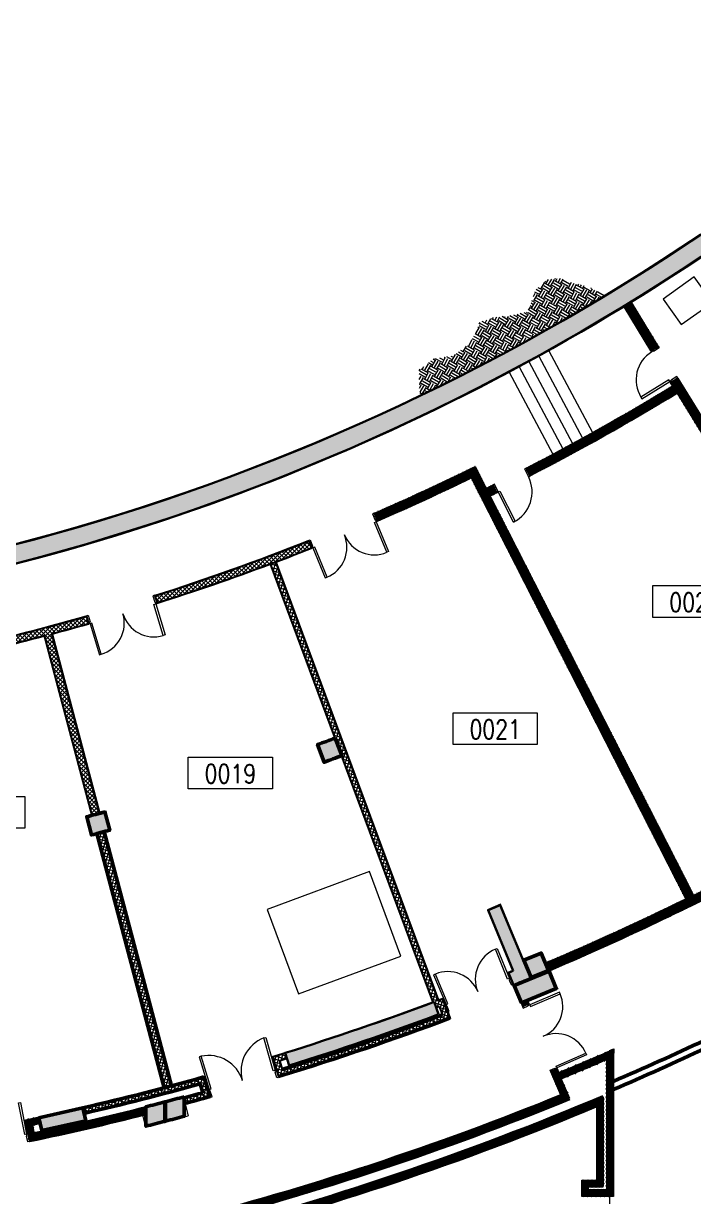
# Model space of a CAD drawing. Header units: inches. Extents: x 228171 to 360635, y 96017 to 200731.
# Drawn here: x 260867 to 278700, y 112060 to 143288 of the extents above; entities that cross this region are included whole.
import ezdxf
from ezdxf.enums import TextEntityAlignment as Align

# ---------------------------------------------------------------- set-up
doc = ezdxf.new("R2010")
doc.units = ezdxf.units.IN
doc.header["$MEASUREMENT"] = 0
doc.linetypes.add('Lower Floor$0$HIDDEN', pattern=[9.524999999999999, 6.35, -3.175])
for name, color, linetype, lineweight in [('COLUMN - Lower Floor$0$A-G250-M-Walls-Concrete', 251, 'Continuous', 30), ('COLUMN - Lower Floor$0$A-G26-M-Columns-Concrete', 251, 'Continuous', 50), ('COLUMN - Lower Floor$0$A-G262-H-Columns', 251, 'Continuous', 9), ('Lower Floor$0$A-G23-M-Stairs-Concrete', 251, 'Continuous', 15), ('Lower Floor$0$A-G250-G-Walls-Low-Level', 251, 'Continuous', 15), ('Lower Floor$0$A-G250-M-Walls-Blockwork', 251, 'Continuous', 25), ('Lower Floor$0$A-G251-H-External-Walls', 251, 'Continuous', 5), ('Lower Floor$0$A-G252-H-Internal-Walls', 251, 'Continuous', 9), ('Lower Floor$0$A-G312-M-Wall-Finish-Plaster', 7, 'Continuous', 15), ('Lower Floor$0$A-G322-M-Door', 251, 'Continuous', 15), ('Lower Floor$0$A-G4-M-Furniture-and-Fittings', 251, 'Continuous', 9), ('Lower Floor$0$A-G52-M-Plinth', 251, 'Continuous', 9), ('Lower Floor$0$Z-Z001-S-Room-Name-Identification-250', 7, 'Continuous', 25)]:
    doc.layers.add(name, color=color, linetype=linetype, lineweight=lineweight)
doc.layers.add('Z-Z020-A-Xref', color=7, linetype='Continuous')
doc.styles.add('Lower Floor$0$Tag-RomanS', font='romans.shx', dxfattribs={"width": 0.8})
pattern_1 = [(74.99999999999999, (189220.6348981593, 257263.1440931406), (-76.6703624616948, 20.54376170501259), []), (165, (189220.6348981593, 257263.1440931406), (-20.54376170501259, -76.6703624616948), [])]
pattern_2 = [(45, (189220.6348981593, 257263.1440931406), (-56.1266007566822, 56.12660075668221), []), (135, (189220.6348981593, 257263.1440931406), (-56.12660075668221, -56.1266007566822), [])]
pattern_3 = [(49.99999999999999, (189220.6348981593, 257263.1440931406), (227.730836245005, -19.92385692362886), [23.8125, -261.9375]), (355, (189220.6348981593, 257263.1440931406), (-44.05353246958374, 238.820803602725), [19.05, -209.55]), (100.451, (189239.6123981593, 257261.4837806406), (183.6781270824491, 218.8958597753648), [20.2375, -222.6125]), (46.18420000000001, (189220.6348981593, 257326.6440931406), (338.8488011151624, -52.55290991590893), [35.71875, -392.90625]), (96.6356, (189248.8722731593, 257322.2647181406), (296.7552930827964, 309.2819448625615), [30.35625, -333.91875]), (351.1840000000001, (189220.6348981593, 257326.6440931406), (296.7557572674174, 309.2813973257471), [28.575, -314.325]), (21, (189252.3848981593, 257310.7690931406), (189.5185997942291, -127.8318981459531), [23.8125, -261.9375]), (326.0000000000001, (189252.3848981593, 257310.7690931406), (77.25253543455884, 230.2349576528991), [19.05, -209.55]), (71.4514, (189268.1780231593, 257300.1164681406), (266.7706134626555, 102.4035721450718), [20.2375, -222.6125]), (37.50000000000001, (189220.6348981593, 257263.1440931406), (3.860754063239771, 105.6937985914414), [0, -207.01, 0, -212.725, 0, -210.34375]), (7.499999999999999, (189220.6348981593, 257263.1440931406), (83.52457813788219, 125.2257185226494), [0, -121.285, 0, -202.2475, 0, -80.16875]), (327.5, (189149.8323981593, 257263.1440931406), (169.4882439585892, -7.160929990841822), [0, -79.375, 0, -247.65, 0, -328.6125]), (317.5, (189118.0823981593, 257263.1440931406), (185.1614767325225, 31.78311379166627), [0, -103.1875, 0, -164.465, 0, -233.3625])]

# ---------------------------------------------------------------- blocks, each defined once
blk = doc.blocks.new('COLUMN - Lower Floor')
at = {"layer": 'COLUMN - Lower Floor$0$A-G262-H-Columns'}
h = blk.add_hatch(color=256, dxfattribs=at)
edge = h.paths.add_edge_path()
edge.add_line((106571.4027449501, -125799.3185053534), (106234.0683205308, -125430.2583901323))
edge.add_arc((102341.0462987949, -121096.8717561632), 5825.277691336474, 311.9358469682542, 312.9210573471135)
edge.add_line((106308.0024286237, -125362.6799146715), (96627.08900819754, -114771.3380799699))
edge.add_arc((56495.3209119322, -70488.6315864771), 59762.16951317318, 273.69945726336533, 312.18484493445754, ccw=False)
edge.add_line((60351.34673700081, -130126.2704545414), (60317.03077675416, -129627.4494296513))
edge.add_arc((60383.57363976126, -130250.0620803192), 626.1584986158333, 93.14673319082681, 96.10043358758338, ccw=False)
edge.add_line((60349.20176513685, -129624.8476853924), (59990.61784737064, -120498.2998416004))
edge.add_arc((56500.0000001071, -70500.00000211783), 50119.99999794934, 273.9936094258472, 274.5655538404867)
edge.add_line((60489.53433304247, -120460.9649207498), (60846.28680035006, -129540.921543872))
edge.add_line((60846.28680035006, -129540.921543872), (60848.22570328874, -129590.2699189861))
edge.add_line((60848.22570328874, -129590.2699189861), (60865.68262515709, -129588.9564758671))
edge.add_arc((56510.70640131131, -70524.85277099216), 59224.43891140279, 274.2169614198618, 312.4371350071279)
edge.add_arc((46192.77479933143, -59289.52994008036), 74478.66135809133, 312.4628601116419, 312.7308167146163)
edge.add_line((96730.63152723186, -113997.8111691909), (97070.11628814542, -114364.8659122147))
edge.add_arc((25113.18461643915, -36539.56229705857), 105993.2917613084, 312.70160766514755, 312.75633564998884, ccw=False)
edge.add_line((96995.74602546776, -114433.5624747043), (106677.3316523645, -125025.6397326253))
edge.add_arc((56499.9999999864, -70500.00000007491), 74099.9999999772, 312.6218763195522, 314.9619633340324)
edge.add_line((108861.8166622479, -122931.3852175602), (109231.813393814, -123268.511976396))
edge.add_arc((56500.00000002368, -70500.00000011356), 74599.99999992352, 312.1596275781986, 314.98006950406335, ccw=False)
edge.add_line((106571.4027449501, -125799.3185053534), (106571.4027449499, -125799.3185053533))
edge.add_line((106571.4027449499, -125799.3185053533), (106571.4027449501, -125799.3185053534))
h = blk.add_hatch(color=256, dxfattribs=at)
edge = h.paths.add_edge_path()
edge.add_line((79942.187524151, -132998.2215022593), (80117.78447125375, -133466.3728796665))
edge.add_arc((56499.99508579835, -70500.01261802472), 67250.00000040587, 290.13117353886804, 290.5603564112686, ccw=False)
edge.add_line((79645.46705722931, -133641.5174090439), (79473.3817637624, -133172.0638418273))
edge.add_arc((56499.99508529551, -70500.01261669431), 66750.00000182811, 290.1311735388802, 290.5603564112716)
h = blk.add_hatch(color=256, dxfattribs=at)
edge = h.paths.add_edge_path()
edge.add_line((73813.53588704413, -134965.5368166033), (73943.22533115864, -135448.4246380332))
edge.add_arc((56499.99509765957, -70500.01265532349), 67250.00000040627, 284.60402789846165, 285.0332107708621, ccw=False)
edge.add_line((73456.23441803477, -135577.2625062876), (73330.16572420367, -135093.4167824916))
edge.add_arc((56499.9950972866, -70500.01265395124), 66750.00000182827, 284.6040278984744, 285.0332107708658)
h = blk.add_hatch(color=256, dxfattribs=at)
edge = h.paths.add_edge_path()
edge.add_line((84683.11390733649, -139193.3373078674), (84013.40278562342, -137576.5116349429))
edge.add_line((84013.40278562342, -137576.5116349429), (84336.76068958205, -137442.5725967669))
edge.add_line((84336.76068958205, -137442.5725967669), (85140.5463585145, -139383.0828599601))
edge.add_arc((56499.99999908663, -70499.999997937), 74600.0000022981, 292.20143311222256, 292.57680401689856, ccw=False)
edge.add_line((84688.65030166369, -139569.2405791241), (84556.03116180435, -139245.3388621107))
edge.add_arc((56521.16780224598, -70551.72861788412), 74194.10793300782, 292.2010869993792, 292.3071239350784)
for points in [[(85621.30631232327, -139181.6716356711), (85427.66813945667, -138720.6897943705), (84966.68629815608, -138914.3279672372), (85160.32447102273, -139375.3098085378)], [(85632.65582470014, -139199.9473406337), (84709.4172698905, -139584.1745792739), (84901.53088921055, -140045.7938566787), (85824.7694440202, -139661.5666180386)], [(72058.63388310967, -143104.0845939424), (72134.73488765206, -143445.7110523844), (73306.02560231042, -143184.7933225248), (73229.92459776801, -142843.1668640828)]]:
    blk.add_hatch(color=256, dxfattribs=at).paths.add_polyline_path(points)
h = blk.add_hatch(color=256, dxfattribs=at)
edge = h.paths.add_edge_path()
edge.add_line((82573.25063080742, -140021.5657299926), (82694.94127911804, -140349.7319349914))
edge.add_arc((56547.2651341622, -70637.72901719376), 74454.44458588435, 287.3217279493199, 290.5601343438949, ccw=False)
edge.add_line((78715.1022303098, -141715.5125861205), (78610.87578842028, -141381.3915768872))
edge.add_arc((56499.9999999479, -70499.99999999035), 74250.0000000716, 287.3248880148357, 290.557969660204)
h = blk.add_hatch(color=256, dxfattribs=at)
edge = h.paths.add_edge_path()
edge.add_arc((59723.52365121789, -83026.18070869482), 61685.83495249786, 284.2475064145925, 284.72717586815065, ccw=False)
edge.add_line((74905.09300154087, -142814.6594136104), (74905.09300154087, -143330.3985408018))
edge.add_arc((59734.97980028139, -83118.40561289211), 62093.61019372024, 284.1410827174049, 284.6173707436597)
edge.add_line((75405.09300154084, -143202.2135743503), (75405.09300154084, -142685.4684726115))
h = blk.add_hatch(color=256, dxfattribs=at)
edge = h.paths.add_edge_path()
edge.add_arc((59818.65207359722, -83023.92660128023), 61663.88931984106, 284.6603681689654, 285.1411170961391, ccw=False)
edge.add_line((75425.09300154084, -142680.2275896269), (75425.09300154087, -143197.0099446352))
edge.add_arc((59830.82516214553, -83116.42849127515), 62071.39000554624, 284.5503783494618, 285.0277244242225)
edge.add_line((75925.09300154087, -143065.0064555141), (75925.09300154088, -142547.1809367437))
at = {"layer": 'COLUMN - Lower Floor$0$A-G250-M-Walls-Concrete'}
for points in [[(106571.4027449501, -125799.3185053534), (106234.0683205308, -125430.2583901323, 0.004298817714164418), (106308.0024286237, -125362.6799146715), (96627.08900819754, -114771.3380799699, -0.1695205963096173), (60351.34673700081, -130126.2704545414), (60317.03077675416, -129627.4494296513, -0.0128886628671375), (60349.20176513685, -129624.8476853924), (59990.61784737064, -120498.2998416004, 0.002495583474221951), (60489.53433304247, -120460.9649207498), (60846.28680035006, -129540.921543872), (60848.22570328874, -129590.2699189861), (60865.68262515709, -129588.9564758671, 0.1683303593735006), (96474.22419993022, -114233.5636823191, 0.001169181776341897), (96730.63152723186, -113997.8111691909), (97070.11628814542, -114364.8659122147, -0.0002387958866543937), (96995.74602546776, -114433.5624747043), (106677.3316523645, -125025.6397326253, 0.01021091064662063), (108861.8166622479, -122931.3852175602), (109231.813393814, -123268.511976396, -0.0123071208023742), (106571.4027449501, -125799.3185053534), (106571.4027449499, -125799.3185053533)], [(84683.11390733649, -139193.3373078674), (84013.40278562342, -137576.5116349429), (84336.76068958205, -137442.5725967669), (85140.5463585145, -139383.0828599601, -0.001637866015276604), (84688.65030166369, -139569.2405791241), (84556.03116180435, -139245.3388621107, 0.0004626734471833979)], [(82573.25063080742, -140021.5657299926), (82694.94127911804, -140349.7319349914, -0.01413115402748832), (78715.1022303098, -141715.5125861205), (78610.87578842028, -141381.3915768872, 0.01410791579423195)]]:
    blk.add_lwpolyline(points, format="xyb", close=True, dxfattribs=at)
at = {"layer": 'COLUMN - Lower Floor$0$A-G26-M-Columns-Concrete'}
for points in [[(79942.187524151, -132998.2215022593), (80117.78447125375, -133466.3728796665, -0.001872665743203786), (79645.46705722931, -133641.5174090439), (79473.3817637624, -133172.0638418273, 0.00187266574316401)], [(73813.53588704413, -134965.5368166033), (73943.22533115864, -135448.4246380332, -0.001872665743203786), (73456.23441803477, -135577.2625062876), (73330.16572420367, -135093.4167824916, 0.00187266574316401)], [(75405.09300154084, -142685.4684726115, -0.002092955877489278), (74905.09300154087, -142814.6594136104), (74905.09300154087, -143330.3985408018, 0.002078201553348292), (75405.09300154084, -143202.2135743503)], [(75925.09300154088, -142547.1809367437, -0.002097665990363234), (75425.09300154084, -142680.2275896269), (75425.09300154087, -143197.0099446352, 0.002082818180849903), (75925.09300154087, -143065.0064555141)]]:
    blk.add_lwpolyline(points, format="xyb", close=True, dxfattribs=at)
for points in [[(85621.30631232327, -139181.6716356711), (85427.66813945667, -138720.6897943705), (84966.68629815608, -138914.3279672372), (85160.32447102273, -139375.3098085378)], [(85632.65582470014, -139199.9473406337), (84709.4172698905, -139584.1745792739), (84901.53088921055, -140045.7938566787), (85824.7694440202, -139661.5666180386)], [(72058.63388310967, -143104.0845939424), (72134.73488765206, -143445.7110523844), (73306.02560231042, -143184.7933225248), (73229.92459776801, -142843.1668640828)]]:
    blk.add_lwpolyline(points, close=True, dxfattribs=at)
blk = doc.blocks.new('Lower Floor$0$d03a1')
at = {"layer": 'Lower Floor$0$A-G322-M-Door'}
for points in [[(-949.6937269683112, -177.6128604978458), (-961.6935714495194, -177.6739540803701), (-961.4390148558596, -227.673306085564), (-999.4385223798163, -227.8667690967359), (-1000.036972854024, 2.132495265350371), (-950.0376208488306, 2.387051859010171)], [(-50.3320346303808, -179.4911245860876), (-38.33219014914357, -179.5522181685974), (-38.58674674280337, -229.5515701737913), (-0.5872392188757658, -229.7450331849632), (0.01121125536155887, 0.2542311771012464), (-49.98814074983238, 0.5087877707828738)], [(-88.58674674280337, -229.5515701737986), (-88.58674674280337, -1102.405859174049), (-38.58674674280337, -1102.405859174049), (-38.58674674280337, -229.5515701737913), (-88.58674674280337, -229.5515701737986)]]:
    blk.add_lwpolyline(points, close=True, dxfattribs=at)
blk.add_arc((-88.58674674280337, -229.5515701737913), 872.8542890002517, 179.8767071553506, 270, dxfattribs=at)
blk = doc.blocks.new('Lower Floor$0$tag-roomname')
at = {"linetype": 'Continuous', "lineweight": 15}
blk.add_lwpolyline([(-4.480379180775458, 3.381071274340343), (4.480379180775799, 3.381071274340343), (4.480379180775799, -4.547473508864641e-13), (-4.480379180775458, -4.547473508864641e-13)], close=True, dxfattribs=at)
at = {"lineweight": 25, "ltscale": 0.01, "style": 'Lower Floor$0$Tag-RomanS', "width": 0.8}
blk.add_attdef('ROOM_NO_2', text='', height=2, dxfattribs=at).set_placement((-6.622258297284134e-12, 1.611682818592612), align=Align.MIDDLE_CENTER)
at = {"linetype": 'ByBlock', "lineweight": 35, "ltscale": 0.01, "style": 'Lower Floor$0$Tag-RomanS', "width": 0.8, "flags": 1}
for tag, p in [('ROOM_NAME_1', (-5.911715561524034e-12, -2.2875250534305)), ('ROOM_NAME_2', (-5.911715561524034e-12, -5.744039249906791))]:
    blk.add_attdef(tag, text='', height=2.499999, dxfattribs=at).set_placement(p, align=Align.MIDDLE_CENTER)

msp = doc.modelspace()

# ---------------------------------------------------------------- hatches: boundary and pattern name
at = {"layer": 'Lower Floor$0$A-G251-H-External-Walls'}
h = msp.add_hatch(dxfattribs=at)
h.set_pattern_fill('EARTH', color=256, scale=30, angle=59.99999999999999, style=0)
h.set_pattern_definition([(59.99999999999999, (189220.6348981593, 257263.1440931406), (-69.72783942093555, 260.2278394209356), [190.5, -190.5]), (59.99999999999999, (189158.7682083764, 257298.8628431406), (-69.72783942093555, 260.2278394209356), [190.5, -190.5]), (59.99999999999999, (189096.9015185936, 257334.5815931406), (-69.72783942093555, 260.2278394209356), [190.5, -190.5]), (150, (189088.1855386659, 257367.1100730682), (-260.2278394209356, -69.72783942093555), [190.5, -190.5]), (150, (189123.9042886659, 257428.9767628511), (-260.2278394209356, -69.72783942093555), [190.5, -190.5]), (150, (189159.6230386659, 257490.8434526339), (-260.2278394209356, -69.72783942093555), [190.5, -190.5])])
h.paths.add_polyline_path([(276368.9394171438, 136054.2529476224), (275831.5241990598, 136302.9960874185), (275527.8834417133, 136371.4918246382), (275155.6743725613, 136508.4849618379), (274812.8537131991, 136469.3452531808), (274499.4179803487, 136195.358978782), (274293.7234947649, 135608.2467213269), (273755.0033253226, 135490.8242698359), (273392.5927149524, 135471.2535841275), (273010.5921535739, 135324.4751040739), (272902.8474230302, 135050.4888296749), (272746.1278149663, 134766.7172124217), (272305.357400564, 134434.0205436573), (271776.4322066256, 134355.7394635832), (271394.4316452472, 134062.1825034759), (271413.6681506263, 133372.0824266227, 0.02379842865932378)])
at = {"layer": 'Lower Floor$0$A-G252-H-Internal-Walls', "lineweight": 50}
h = msp.add_hatch(dxfattribs=at)
h.set_pattern_fill('ANSI37', color=256, scale=25, angle=30, style=0)
h.set_pattern_definition(pattern_1)
h.paths.add_polyline_path([(277025.2688437481, 135870.2511695048, -2.428478989287112e-05), (276854.7376185551, 135765.7566660621), (277579.0993275026, 134583.5709948819), (277749.1461370238, 134688.8560829995)])
h = msp.add_hatch(dxfattribs=at)
h.set_pattern_fill('ANSI37', color=256, scale=25, angle=30, style=0)
h.set_pattern_definition(pattern_1)
h.paths.add_polyline_path([(274253.0535549704, 131437.4888302409), (274343.3709248382, 131259.0368605012, 0.01802188442736089), (278266.189133906, 133464.6053559224), (279872.0823360955, 130841.6431711297), (280042.6113006129, 130946.1434698389), (278271.059181346, 133837.0533736254), (278100.5271124758, 133732.5602468336), (278160.6275623374, 133634.4852402689, -0.01800951795603492)])
h = msp.add_hatch(dxfattribs=at)
h.set_pattern_fill('ANSI37', color=256, scale=25, angle=30, style=0)
h.set_pattern_definition(pattern_1)
h.paths.add_polyline_path([(278513.6929988271, 119980.0972892396, -0.01385515848836725), (274764.3232744006, 118266.2524446142), (274841.778979654, 118081.8586698827, 0.01873011240567952), (279900.327150099, 120453.9544014517), (279806.4287527594, 120630.560162771, -0.004190760992326417), (278693.1148674936, 120068.4998952918), (273267.3494797889, 130717.1751712934, 0.0008197210679388507), (273450.9641150108, 130807.8040430533), (273360.6465340983, 130986.2572788945, -0.0008245338073605912), (273176.5420391075, 130895.3949945558), (272881.5634290577, 131474.3237184011, -0.01195614627061518), (270207.4799740824, 130239.1304766357), (270284.1236249245, 130054.3727244607, 0.01117130055628303), (272792.7003430231, 131208.1893084964)])
at = {"layer": 'Lower Floor$0$A-G252-H-Internal-Walls'}
h = msp.add_hatch(dxfattribs=at)
h.set_pattern_fill('ANSI37', color=256, scale=25, style=0)
h.set_pattern_definition(pattern_2)
h.paths.add_polyline_path([(264363.0105994761, 128051.7182434592), (264420.9936705364, 127860.2892356712, 0.01765073553178435), (268529.2441004076, 129326.0735303548), (268452.6650845467, 129510.8559231779, -0.01762785753645358)])
h = msp.add_hatch(dxfattribs=at)
h.set_pattern_fill('ANSI37', color=256, scale=25, angle=30, style=0)
h.set_pattern_definition(pattern_1)
h.paths.add_polyline_path([(267583.9103526005, 128959.6241745522, -0.0006068040526394799), (267443.5444646404, 128906.7276076555), (271772.227432119, 117233.4603369038), (271793.8581251525, 117241.6522636968), (271849.0255594898, 117092.8808682174, 0.000152923632644932), (271930.9595800887, 117123.3284084934), (272015.0702907098, 116896.5049583146, -0.01487854136686795), (267754.0543136807, 115442.3196006651), (267681.5232345787, 115677.0912978471, 0.0006458114666315239), (267876.4792267745, 115737.5958726867), (267831.808706369, 115880.7971608369, -0.001150685998605221), (267493.8894843407, 115776.263079714), (267654.9480487962, 115254.9418338279, 0.01586598809363827), (272207.629444982, 116808.6506427905), (272018.0875744663, 117319.7929302138, -0.0003595944973560003), (271914.6026484076, 117280.9382980054)])
h = msp.add_hatch(dxfattribs=at)
h.set_pattern_fill('ANSI37', color=256, scale=25, style=0)
h.set_pattern_definition([(45, (189219.6681578352, 257262.8883332027), (-56.1266007566822, 56.12660075668221), []), (135, (189219.6681578352, 257262.8883332027), (-56.12660075668221, -56.1266007566822), [])])
h.paths.add_polyline_path([(261622.299577236, 127043.9127683568, 0.004103812291032212), (262600.4094211608, 127312.9909154902), (262542.4782765494, 127504.447948718, -0.01523146658504954), (258903.4099524489, 126590.1482478025), (258942.8476358748, 126394.0449363994, 0.01034567618950098), (261428.9515129809, 126992.7608024392), (262694.9474207324, 122207.4558623156), (262887.8653448816, 122258.4933688283)])
h = msp.add_hatch(dxfattribs=at)
h.set_pattern_fill('ANSI37', color=256, scale=25, angle=30, style=0)
h.set_pattern_definition(pattern_1)
h.paths.add_polyline_path([(263015.7452849987, 121775.1233154341), (262822.8273894824, 121724.0857009624), (264613.7597611515, 114956.056766624, 0.000668378965362559), (264806.3173238408, 115006.9867280143)])
at = {"layer": 'Lower Floor$0$A-G252-H-Internal-Walls', "lineweight": 50}
h = msp.add_hatch(dxfattribs=at)
h.set_pattern_fill('ANSI37', color=256, scale=25, angle=30, style=0)
h.set_pattern_definition(pattern_1)
h.paths.add_polyline_path([(274306.2319122034, 117190.1466362513), (274268.275455514, 117278.1571796264), (274129.7783264911, 117220.5183720108), (274168.4951788366, 117130.7446810526)])
h = msp.add_hatch(dxfattribs=at)
h.set_pattern_fill('ANSI37', color=256, scale=25, style=0)
h.set_pattern_definition(pattern_2)
h.paths.add_polyline_path([(276145.722601337, 114490.8675784389), (276145.722601337, 112480.1606900556), (275745.722601337, 112480.1606900556), (275745.722601337, 112080.1606900556), (276545.7226014287, 112080.1606900556), (276545.7226014287, 115949.3203157434, -0.005289867706191647), (275104.4987726922, 115339.1861863652), (275058.6566780538, 115445.4813469379), (274920.919944687, 115386.0793917392), (275196.2078619556, 114747.7627179345, -0.03411349987251956), (264993.2028519491, 111381.754559652), (265058.9433326603, 111127.2652883248, -0.09889490398846433), (265066.04735907, 111129.1323554012), (265145.9880859778, 111150.1422293294), (265164.7465480163, 111077.5259770028), (265077.6070452245, 111055.0158225567), (265143.2709548621, 110800.8229670225, 0.03657487266492658)])
h.paths.add_polyline_path([(275394.5066431472, 114666.7380052654), (275163.9109950219, 115201.4256463564, 0.004548663509018569), (276393.4570484911, 115719.8200830276), (276395.7226012326, 114680.6804823727), (276395.7226014174, 112230.1606900556), (275895.722601337, 112230.1606900556), (275895.722601337, 112330.1606900556), (276295.722601337, 112330.1606900556), (276295.722601337, 114716.6845104572, -0.03681470469298985), (265251.0381103079, 110983.3727432574), (265176.0042551465, 111273.8377796902, 0.03412213324455338)], flags=16)
at = {"layer": 'Lower Floor$0$A-G252-H-Internal-Walls'}
h = msp.add_hatch(dxfattribs=at)
h.set_pattern_fill('ANSI37', color=256, scale=25, angle=30, style=0)
h.set_pattern_definition(pattern_1)
h.paths.add_polyline_path([(265570.3515215784, 115058.8627521693), (265642.5147598676, 114824.6307500968, -0.001701472600480616), (265145.7278997001, 114688.9316366015), (265145.7278997001, 114533.5909952942, 0.002343809100815007), (265831.2745808697, 114721.4042886537), (265670.7533107173, 115242.4343778571, -0.01115402063250126), (262450.2459608041, 114421.3847255074), (262482.8616029912, 114274.9692294549, 0.01066753322249155)])
at = {"layer": 'Lower Floor$0$A-G252-H-Internal-Walls', "lineweight": 50}
h = msp.add_hatch(dxfattribs=at)
h.set_pattern_fill('ANSI37', color=256, scale=25, style=0)
h.set_pattern_definition(pattern_2)
h.paths.add_polyline_path([(264125.7278997001, 114266.8748342677), (264125.7278997, 114421.6504568795, -0.01012759908759633), (261140.7554476105, 113725.709992717), (261093.432287709, 113968.1921469436), (261311.4297316606, 114014.6851686817), (261278.8165929694, 114161.0894262439), (260918.2569909526, 114084.1717467956), (261022.9152818688, 113547.5666787634, 0.01050360173634004)])
at = {"layer": 'Lower Floor$0$A-G252-H-Internal-Walls'}
h = msp.add_hatch(dxfattribs=at)
h.set_pattern_fill('AR-CONC', color=256, scale=1.25, style=0)
h.set_pattern_definition(pattern_3)
h.paths.add_polyline_path([(265145.7278997001, 114520.1103030393), (265145.7278997001, 114198.1376376266), (265226.6210299726, 114219.4939885103)])
h = msp.add_hatch(dxfattribs=at)
h.set_pattern_fill('AR-CONC', color=256, scale=1.25, style=0)
h.set_pattern_definition(pattern_3)
h.paths.add_polyline_path([(264125.7278997001, 113932.7455523387), (264125.7278997001, 114266.8748342677, -0.0002840317515082824), (264088.6271211394, 114257.4585515549, -0.0001473939249585974), (264045.2943325975, 114246.4858033575)])

# ---------------------------------------------------------------- linework, layer by layer
at = {"layer": 'Lower Floor$0$A-G23-M-Stairs-Concrete'}
for p, q in [((274320.0677220583, 134285.6468143901), (275482.7424877416, 132106.2993708493)), ((274583.1392316062, 134429.8868004996), (275745.8781591214, 132250.4190903729)), ((274845.5016914212, 134575.4558476398), (276008.3329379715, 132395.8150923425)), ((273791.797989055, 134001.1532093433), (274954.4288528745, 131821.8880565834)), ((274056.2872850051, 134142.7356602051), (275218.926032073, 131963.4557308819))]:
    msp.add_line(p, q, dxfattribs=at)
at = {"layer": 'Lower Floor$0$A-G250-G-Walls-Low-Level', "lineweight": 50}
for radius, start, end in [(77600.00000000001, 293.2446313852568, 297.1787830266765), (77800.00000000001, 293.1813819701511, 297.1793625369359)]:
    msp.add_arc((245935.2889106855, 186425.615236447), radius, start, end, dxfattribs=at)
at = {"layer": 'Lower Floor$0$A-G250-M-Walls-Blockwork'}
for p, q in [((277749.1461370238, 134688.8560829995), (277025.2688437481, 135870.2511695049)), ((277579.0993275025, 134583.5709948819), (276854.7376185554, 135765.7566660616)), ((277749.1461802681, 134688.8561097744), (277579.0993707469, 134583.5710216568)), ((278160.6275623374, 133634.4852402689), (278100.5271124759, 133732.5602468336)), ((278101.0496110946, 133731.7076067023), (278271.5816799647, 133836.2007334941)), ((278271.059181346, 133837.0533736254), (280042.6113006129, 130946.1434698389)), ((278266.189133906, 133464.6053559224), (279872.0823360955, 130841.6431711297)), ((272881.5634290577, 131474.323718401), (273176.5420391075, 130895.3949945558)), ((278513.6929988271, 119980.0972892396), (272793.6084671327, 131206.4070127166)), ((274343.3709248382, 131259.0368605012), (274253.0535549704, 131437.4888302408)), ((273360.6503300364, 130986.2497787219), (273450.9641150108, 130807.8040430533)), ((273267.3494797889, 130717.1751712934), (278693.1148674936, 120068.4998952918)), ((270207.4799740824, 130239.1304766358), (270284.1236249245, 130054.3727244607)), ((268452.6650845467, 129510.8559231779), (268529.2441004076, 129326.0735303548)), ((271772.227432119, 117233.4603369038), (267443.5444646404, 128906.7276076555)), ((271914.6026484076, 117280.9382980054), (267583.9103526005, 128959.6241745522)), ((264363.0105994761, 128051.7182434593), (264420.9936705364, 127860.2892356712)), ((262543.4450168735, 127504.7037086558), (262601.3761614849, 127313.246675428)), ((262694.9474207324, 122207.4558623156), (261428.9510970341, 126992.7623746659)), ((262887.8653448816, 122258.4933688283), (261622.2999888513, 127043.9112119368)), ((262887.8653448816, 122258.4933688283), (262694.9474207324, 122207.4558623156)), ((274841.778979654, 118081.8586698827), (274764.3232744006, 118266.2524446142)), ((271772.227432119, 117233.4603369038), (271793.8581251525, 117241.6522636968)), ((271849.0255594898, 117092.8808682174), (271793.8581251525, 117241.6522636968)), ((271930.9595800887, 117123.3284084933), (272015.0702907098, 116896.5049583146)), ((272018.0875744663, 117319.7929302138), (272207.629444982, 116808.6506427905)), ((274129.7783264911, 117220.5183720108), (274268.275455514, 117278.1571796264)), ((274168.4951788366, 117130.7446810526), (274129.7783264911, 117220.5183720108)), ((274306.2319122034, 117190.1466362513), (274168.4951788366, 117130.7446810526)), ((274306.2319122034, 117190.1466362513), (274268.275455514, 117278.1571796264)), ((267876.4792267745, 115737.5958726867), (267831.8107554346, 115880.790592101)), ((276545.7226014287, 115949.3203157434), (276545.7226014287, 112080.1606900556)), ((267493.8894843407, 115776.263079714), (267654.9480487962, 115254.9418338279)), ((267681.5227689182, 115677.0928051169), (267754.0541462266, 115442.3201426876)), ((276393.4570484911, 115719.8200830276), (276395.7226011961, 114680.6804991066)), ((275058.6566780538, 115445.4813469379), (274920.919944687, 115386.0793917392)), ((275196.2078619556, 114747.7627179345), (274920.919944687, 115386.0793917392)), ((275104.4987726922, 115339.1861863651), (275058.6566780538, 115445.4813469379)), ((275394.5066431472, 114666.7380052654), (275163.9109950219, 115201.4256463564)), ((276295.722601337, 112330.1606900556), (276295.722601337, 114716.6845104572)), ((276395.7226012326, 114680.6805392364), (276395.7226014174, 112230.1606900556)), ((264125.7278997001, 114266.8748342677), (264125.7278997, 114421.6504568795)), ((276145.722601337, 112480.1606900556), (276145.722601337, 114490.8675784389)), ((261279.7980762805, 114161.2809739139), (260918.682222453, 114084.2446300389)), ((260918.682222453, 114084.2446300389), (261024.1533180087, 113547.8264211482)), ((261094.3347295465, 113968.3846136405), (261311.4297316606, 114014.6851686817)), ((261311.4297316606, 114014.6851686817), (261278.8165929694, 114161.0894262439)), ((261094.3347295465, 113968.3846136405), (261141.997896053, 113725.9732660314)), ((275745.722601337, 112080.1606900556), (275745.722601337, 112480.1606900556)), ((275745.722601337, 112480.1606900556), (276145.722601337, 112480.1606900556)), ((275895.722601337, 112230.1606900556), (275895.722601337, 112330.1606900556)), ((275895.722601337, 112330.1606900556), (276295.722601337, 112330.1606900556)), ((276395.7226014174, 112230.1606900556), (275895.722601337, 112230.1606900556)), ((276545.7226014287, 112080.1606900556), (275745.722601337, 112080.1606900556))]:
    msp.add_line(p, q, dxfattribs=at)
at = {"layer": 'Lower Floor$0$A-G250-M-Walls-Blockwork', "lineweight": 50}
for p, q in [((262822.8273899235, 121724.0856992952), (264613.767335044, 114956.0281444801)), ((263017.1423360721, 121775.4929138785), (262823.433395933, 121724.246023692)), ((264806.3173238408, 115006.9867280142), (263015.7408839, 121775.1399510326)), ((265670.7533107173, 115242.4343778571), (265831.2745808697, 114721.4042886537)), ((265570.3515215786, 115058.8627521689), (265642.5067631495, 114824.6567063503)), ((265145.7278997001, 114533.5909952942), (265145.7278997001, 114688.9316366015)), ((262482.8616029912, 114274.9692294549), (262450.2459608041, 114421.3847255074))]:
    msp.add_line(p, q, dxfattribs=at)
at = {"layer": 'Lower Floor$0$A-G250-M-Walls-Blockwork'}
for centre, radius, start, end in [((-798779.653419265, 1891353.318867368), 2058901.899493812, 301.4954668349764, 301.5010324988439), ((245719.0196802598, 186761.5724125889), 62249.05873497017, 297.2829425640293, 301.4099738904919), ((245719.0196802598, 186761.5724125889), 62449.05873497017, 297.2815389993791, 301.4114035923646), ((245720.6348981302, 186763.1440930824), 61600.07871006279, 293.4228090476708, 296.162825374084), ((245720.6348981302, 186763.1440930824), 61800.07871006279, 293.4199204311107, 295.9801204363082), ((245719.0196802598, 186761.5724125889), 62249.05873497017, 296.173535339901, 296.3634249864912), ((245719.0196802598, 186761.5724125889), 62449.05873497017, 296.1761822889382, 296.3640484771989), ((245720.6348981302, 186763.1440930824), 61600.07871006279, 287.6159712939148, 291.6555602610827), ((245720.6348981302, 186763.1440930824), 61800.07871006279, 287.6134966417408, 291.6583272272091), ((245720.6348981302, 186763.1440930824), 61600.07871006279, 282.358127723105, 285.8486528131271), ((245720.6348981302, 186763.1440930824), 61800.07871006279, 284.9103981592114, 285.8518444930143), ((245720.6348981302, 186763.1440930824), 61800.07871006279, 282.3549324631974, 284.7249750861685), ((245720.634898154, 186763.1440930451), 74399.99999995572, 296.3068581213608, 297.2673041709899), ((245720.6348981517, 186763.1440930508), 74599.99999996183, 292.9771418295384, 297.2692655217734), ((245720.6348981519, 186763.1440930501), 74399.99999996113, 292.97765798745, 296.1528232478937), ((222114.2662196929, 251054.0769935017), 142895.5854948095, 290.368069660646, 290.4031171750626), ((244953.5379982352, 189245.9275165712), 76849.58477636083, 290.5380301677858, 290.6204431512888), ((244951.626651018, 189245.3386602089), 76849.58477636083, 287.0574036716465, 287.3196302552656), ((246990.880321354, 183754.8176095487), 73966.70984612154, 292.3389323912841, 293.5512694582795), ((244357.0922328513, 191176.7030493863), 79020.38000533462, 287.1691706914669, 287.3157296041222), ((247287.6937623998, 183036.5499093056), 73339.53620640167, 292.3397583712566, 293.3822280668269)]:
    msp.add_arc(centre, radius, start, end, dxfattribs=at)
at = {"layer": 'Lower Floor$0$A-G250-M-Walls-Blockwork', "lineweight": 50}
for centre, radius, start, end in [((245455.6984884684, 187750.2313706811), 75818.03008568543, 287.0254494094565, 290.6613609625476), ((245455.6984884684, 187750.2313706811), 75668.03008568543, 287.1402609294518, 290.5484054489643), ((245660.2399710183, 187005.5854323357), 74500.80867605523, 283.0244459952544, 285.5806532196028), ((245657.6851300465, 187015.8487144833), 74661.38300086028, 283.0236444364494, 285.4683702313424), ((245455.6984884684, 187750.2313706811), 78828.03008568543, 284.3503054794335, 292.1655130879774), ((245455.6984884684, 187750.2313706811), 75668.03008568543, 285.0828770814916, 285.4720679880875), ((245455.6984884684, 187750.2313706811), 75818.03008568543, 285.0523300374987, 285.5894905314876), ((245455.6984884684, 187750.2313706811), 78978.03008568543, 284.45937959641, 292.2765635281996), ((245455.6984884684, 187750.2313706811), 79278.03008568543, 284.4594734783463, 292.8929736297013), ((245455.6984884684, 187750.2313706811), 75668.03008568543, 281.9644172843923, 284.284451000092), ((245455.6984884684, 187750.2313706811), 79428.03008568543, 284.3513168360147, 292.7299254474763), ((245455.6984884684, 187750.2313706811), 75818.03008568543, 281.8493880122061, 284.2555917332107)]:
    msp.add_arc(centre, radius, start, end, dxfattribs=at)
at = {"layer": 'Lower Floor$0$A-G312-M-Wall-Finish-Plaster'}
for p, q in [((277761.8996477378, 134696.7524646083), (277045.9861309247, 135865.1503671016)), ((277566.2140997396, 134575.5930601928), (276849.5585909766, 135745.5723380504)), ((277749.1461802681, 134688.8561097744), (277761.8996815959, 134696.7524855717)), ((277579.099370747, 134583.5710216568), (277566.3676652793, 134575.6442323742)), ((278139.8622375538, 133639.3827504253), (278087.7753236587, 133724.7469109439)), ((278101.0496110946, 133731.7076067023), (278088.2978222774, 133723.8942708126)), ((278271.5816799648, 133836.200733494), (278284.5311287271, 133844.1351805129)), ((278284.0086301084, 133844.9878206442), (280047.5634233014, 130966.7705510885)), ((278260.1620660666, 133443.3514569676), (284488.5849812232, 123279.4905171042)), ((272889.1247255236, 131492.5241893913), (273183.1940149544, 130915.3801096107)), ((272786.9322727018, 131186.469429359), (278493.415899413, 119986.8530127753)), ((274253.0500963818, 131437.4956638316), (274246.279777094, 131450.8727424953)), ((274343.367477324, 131259.0436722108), (274350.141280212, 131245.6597741883)), ((273353.8765115572, 130999.6337712336), (273360.6503300364, 130986.2497787219)), ((278699.7513318821, 120088.5154533293), (273287.6222129046, 130710.4280171097)), ((273450.9678987912, 130807.7965669026), (273457.7417156282, 130794.4125776354)), ((270210.4580050142, 130232.1027968808), (270201.7315827998, 130252.9872640619)), ((270284.1236249245, 130054.3727244607), (270289.8718963194, 130040.515898877)), ((268453.1946915044, 129509.5780007629), (268446.9216561319, 129524.7146080091)), ((268529.7865136056, 129324.7647069457), (268534.9879059502, 129312.2150077679)), ((267434.7162153682, 128887.3924480313), (269145.2985349172, 124274.4224801536)), ((271923.4335006833, 117300.2663941463), (267603.1553754198, 128950.8681173672)), ((264363.010599479, 128051.7182434601), (264358.6618678325, 128066.0754235033)), ((264421.4000460767, 127858.9476015522), (264425.3423995232, 127845.9320645199)), ((262543.4450168735, 127504.7037086558), (262539.1001787879, 127519.0629935503)), ((262601.3761614849, 127313.246675428), (262605.7209950993, 127298.8874053107)), ((261418.2796627334, 126974.4503059157), (262676.6514299013, 122218.1344981872)), ((261640.6295867917, 127033.2711228152), (262898.4888389454, 122276.815489761)), ((269145.2985349172, 124274.4224801536), (268678.9735863635, 124101.5000847235)), ((268678.9735863635, 124101.5000847235), (268861.3840698453, 123603.8791059464)), ((268861.3840698453, 123603.8791059464), (269329.5704693411, 123777.4917626396)), ((269329.5704693411, 123777.4917626396), (271752.8489552698, 117242.5762828981)), ((262676.6514299013, 122218.1344981872), (262532.5063364026, 122180.4485451662)), ((262532.5063364026, 122180.4485451662), (262666.1391560055, 121667.5720620456)), ((262898.4888389454, 122276.815489761), (263044.7699527118, 122315.9726192924)), ((263044.7699527118, 122315.9726192924), (263182.2408263463, 121804.1112944741)), ((263182.2408263463, 121804.1112944741), (263034.1259414345, 121764.4657479652)), ((262666.1391560055, 121667.5720620456), (262812.1201707342, 121705.738069425)), ((262812.1201707342, 121705.738069425), (264595.4232773776, 114966.7144688796)), ((263034.1259414345, 121764.4657479652), (264816.9814750235, 115025.3263278248)), ((273565.5135292435, 119840.1699408468), (273214.4393068888, 119694.7502365491)), ((273214.4393068888, 119694.7502365491), (273884.1186692846, 118078.0012373993)), ((274178.1151877937, 118361.2187084311), (273565.5135292435, 119840.1699408468)), ((274178.1151877937, 118361.2187084311), (274656.2767682956, 118562.0733332514)), ((274656.2767682956, 118562.0733332514), (274773.2072182583, 118286.3139489846)), ((273884.1186692846, 118078.0012373993), (273757.100536208, 118026.0039219772)), ((274871.0593246529, 118072.5540843084), (275071.5848134369, 117590.7223872047)), ((273819.6213900534, 117873.3064159373), (273757.100536208, 118026.0039219772)), ((273904.693975377, 117691.923448843), (274150.1302810542, 117122.8244203595)), ((274293.346264053, 117270.5282847607), (275071.5848134369, 117590.7223872047)), ((272026.910893032, 117339.1413426984), (272092.7496073394, 117161.5924404926)), ((274168.4951788366, 117130.7446810526), (274150.1302810542, 117122.8244203595)), ((274168.4951788366, 117130.7446810526), (274154.7215054998, 117124.8044855328)), ((274324.5968099856, 117198.0668969445), (274293.346264053, 117270.5282847607)), ((274306.2319122034, 117190.1466362513), (274324.5968099856, 117198.0668969446)), ((274306.2319122034, 117190.1466362513), (274324.5968099856, 117198.0668969446)), ((272166.9747026841, 116975.8086006818), (272148.2224760859, 116968.8548968048)), ((272166.9747026841, 116975.8086006818), (272233.2962751544, 116796.9575628307)), ((276565.7313893638, 115979.8658842135), (276565.7313893638, 112060.1606900308)), ((276575.7313893638, 115995.1419155695), (276575.7313893638, 115877.4333405413)), ((267475.123149928, 115786.1898369773), (267586.009775739, 115427.2672666975)), ((265680.7890626415, 115260.805909829), (265791.1577785778, 114902.5641524907)), ((267586.009775739, 115427.2672666976), (267600.3414131754, 115431.6949261686)), ((267659.3820463217, 115240.6120885529), (267654.9907047021, 115254.951354151)), ((274920.919944687, 115386.0793917392), (274902.5550469047, 115378.1591310461)), ((275169.7591431055, 114758.5866063737), (274902.5550469047, 115378.1591310461)), ((275058.6566780538, 115445.4813469379), (275077.0215758361, 115453.4016076313)), ((275115.0780905918, 115365.1590572261), (275077.0215758361, 115453.4016076311)), ((265790.2016176074, 114902.2713108975), (265775.8592519251, 114897.8784581899)), ((265831.2745808697, 114721.4042886537), (265837.1652245726, 114702.2839596662)), ((265170.0174155519, 114519.4152034516), (265251.2023692321, 114204.9149683073)), ((276125.722601337, 112495.1606900557), (276125.722601337, 114460.8112241686)), ((260901.679909365, 114096.0324635511), (260973.7597591234, 113726.4639148506)), ((264030.8700783591, 114222.2108092417), (264111.2872685107, 113908.3223745509)), ((264111.2872685107, 113908.3223745509), (265251.2023692321, 114204.9149683073)), ((260973.7597591234, 113726.4639148506), (260988.4651446656, 113729.3338370395)), ((261024.1533180087, 113547.8264211482), (261028.0121698514, 113528.2005854356)), ((275725.722601337, 112060.1606900308), (275725.722601337, 112500.1606900556)), ((275725.722601337, 112500.1606900556), (276130.722601337, 112500.1606900557)), ((276565.7313893638, 112060.1606900308), (275725.722601337, 112060.1606900308))]:
    msp.add_line(p, q, dxfattribs=at)
for points in [[(268759.8817772562, 124142.167819434), (268666.1206244825, 124107.3993533972), (268700.8890905193, 124013.6382006235)], [(268951.1071211779, 123626.4847672495), (268857.3459684043, 123591.7163012126), (268822.5775023674, 123685.4774539863)], [(262617.0502219815, 122212.8882031669), (262520.3020965899, 122187.5939304318), (262545.5963693249, 122090.8458050401)], [(262958.1057743494, 122302.0553278473), (263054.8538997411, 122327.3496005823), (263080.1481724762, 122230.6014751906)], [(263096.4404565298, 121772.9386650437), (263193.1885819215, 121798.2329377788), (263167.8943091864, 121894.9810631705)], [(262755.384904162, 121683.7715403633), (262658.6367787703, 121658.4772676283), (262633.3425060352, 121755.22539302)], [(275044.3078224671, 117682.2910376915), (275084.6516825243, 117585.3509894365), (274987.7116342693, 117545.0071293793)]]:
    msp.add_lwpolyline(points, dxfattribs=at)
for centre, radius, start, end in [((245719.0196802598, 186761.5724125889), 59264.05873497017, 274.1952409642775, 312.7675649777595), ((245704.6537203523, 186787.0536741302), 59793.97422550512, 301.6114002566219, 312.1704872342942), ((245719.0196802598, 186761.5724125889), 59764.05873497017, 274.5603777396617, 301.3920129674539), ((245719.0196802598, 186761.5724125889), 62234.05873497017, 297.2830482213906, 301.3960076340987), ((245719.0196802598, 186761.5724125889), 62464.05873497017, 297.2814340938147, 301.3965248305875), ((245720.6348981302, 186763.1440930824), 61585.07871006279, 293.423026334138, 296.1766049396868), ((245720.6348981302, 186763.1440930824), 61815.07871006279, 293.4197045377003, 295.9664627993455), ((245719.0196802598, 186761.5724125889), 62234.05873497017, 296.1871472940501, 296.3633090126717), ((245719.0196802598, 186761.5724125889), 62464.05873497017, 296.1901404250368, 296.3650811679392), ((245720.6348981302, 186763.1440930824), 61585.07871006279, 287.6161575411634, 291.6553520132925), ((245720.6348981302, 186763.1440930824), 61815.07871006279, 290.7321519076775, 291.6585344088328), ((245720.6348981302, 186763.1440930824), 61815.07871006279, 287.6133116885345, 290.565309299624), ((245720.6348981302, 186763.1440930824), 61585.07871006279, 282.3583717026256, 285.8484126027822), ((245720.6348981302, 186763.1440930824), 61815.07871006279, 284.9242780115269, 285.8520830362903), ((245720.6348981302, 186763.1440930824), 61815.07871006279, 282.3546936525202, 284.7110944383099), ((245720.6348981518, 186763.1440930504), 74619.99999996138, 292.9950516273489, 297.2694122006425), ((245720.6348981518, 186763.1440930504), 74384.99999996138, 292.9899902492969, 296.1410972261079), ((245437.3582545051, 187526.4313440439), 75048.81966479006, 287.0763467411959, 290.5267690857522), ((244953.5379982352, 189245.9275165712), 76834.58477636083, 290.5492533082249, 290.6316824487455), ((245455.6984884684, 187750.2313706811), 75838.03008568543, 287.0254826373691, 290.676388021602), ((246990.880321354, 183754.8176095487), 73946.70984612154, 292.3541633255423, 293.5749381953829), ((246990.880321354, 183754.8176095487), 73936.70984612154, 293.4944165559795, 293.5867752513212), ((245455.6984884684, 187750.2313706811), 75258.03008568543, 284.9078589825436, 285.5894989452025), ((245667.9919356663, 186993.194856206), 74471.88418578591, 281.8035224957242, 284.7235442696557), ((245455.6984884684, 187750.2313706811), 78808.03008568543, 284.3357308631438, 292.1506741002086), ((245455.6984884684, 187750.2313706811), 75838.03008568543, 285.0672698242054, 285.5898950872846), ((245455.6984884684, 187750.2313706811), 79448.03008568543, 284.3369267813945, 292.7082468855662), ((245455.6984884684, 187750.2313706811), 75838.03008568543, 281.8491966123751, 284.1778239088562)]:
    msp.add_arc(centre, radius, start, end, dxfattribs=at)
at = {"layer": 'Lower Floor$0$A-G322-M-Door', "linetype": 'Lower Floor$0$HIDDEN', "ltscale": 0.05}
msp.add_line((276465.7313893638, 112060.1606900308), (276465.7313893638, 105550.1606900556, -1.462990170761878e-09), dxfattribs=at)
at = {"layer": 'Lower Floor$0$A-G322-M-Door'}
for points in [[(274305.4428630231, 131223.2514689254), (274350.1412802119, 131245.6597741882), (274246.2775482444, 131450.8802124432), (274201.5813096691, 131428.4654492847)], [(273457.7417156282, 130794.4125776354), (273502.4316355302, 130816.8366949317), (273398.4882464179, 131022.2123697888), (273353.8765115572, 130999.6337712336)], [(273547.043370391, 130839.4152934869), (273953.4581443847, 130036.404065994), (273908.8464095239, 130013.8254674388), (273502.4316355302, 130816.8366949317)], [(270223.1753945138, 130069.0038849601), (270234.2782500171, 130073.5565325057), (270253.8510899366, 130025.0416206412), (270289.8718963194, 130040.515898877), (270201.7315828029, 130252.9872640633), (270155.7826286078, 130233.2391602508)], [(270253.8510899366, 130025.0416206412), (270582.2849420777, 129228.6983740909), (270536.0612235516, 129209.6361642081), (270207.6273714104, 130005.9794107584)], [(268563.1254292827, 129374.8836540743), (268552.0409130356, 129370.2865354586), (268570.3758010107, 129326.1446028641), (268534.9879059502, 129312.2150077679), (268446.9216561319, 129524.7146080091), (268493.4890071513, 129543.0447154932)], [(268570.3758009906, 129326.1446028562), (268899.8145760535, 128527.1235697891), (268946.038425485, 128546.185462238), (268616.9091591599, 129344.461341317)], [(264361.7942193429, 127880.8739576069), (264373.2930853353, 127884.3055870874), (264387.9691097089, 127834.0919729542), (264425.3423995232, 127845.9320645199), (264358.6621235972, 128066.074578984), (264310.9839798207, 128050.9719590824)], [(264387.9691097089, 127834.0919729542), (264635.9895364054, 127009.1572909946), (264588.1063993811, 126994.7626673901), (264340.0859726846, 127819.6973493497)], [(262639.3443476734, 127360.3743659111), (262627.859330331, 127356.8966688792), (262642.0557875281, 127309.9758347496), (262605.7209950992, 127298.8874053107), (262539.1001787879, 127519.0629935503), (262586.9567206072, 127533.5434448453)], [(262642.0557875073, 127309.9758347437), (262890.4916424257, 126483.4583047061), (262938.3748783014, 126497.852599481), (262689.939023383, 127324.3701295186)], [(273752.0647900171, 117845.6458701809), (273425.8596160888, 118642.3515044212), (273472.1312600052, 118661.2970835699), (273798.3364339335, 117864.5914493295)], [(272160.4736551467, 117188.8076259762), (271829.5706009329, 117983.5735360654), (271783.4116137135, 117964.3551100403), (272114.3146679273, 117169.5891999512)], [(273806.1768185421, 117813.7728664175), (273817.2820130821, 117818.3198054131), (273798.3364339335, 117864.5914493295), (273833.50288331, 117878.9900894824), (273909.2851998225, 117693.9035140163), (273863.0135559061, 117674.9579348677)], [(274359.4459570355, 117117.2613467026), (275150.9730514502, 117458.6245825781), (275131.1723997173, 117504.5368270337), (274339.6453053026, 117163.1735911582)], [(272142.9502635788, 117126.8808557818), (272131.6989276198, 117122.7086334556), (272114.3146679273, 117169.5891999512), (272078.6854373907, 117156.3771625848), (272148.2224760859, 116968.8548968048), (272195.1030425815, 116986.2391564973)], [(274298.4852172629, 117132.3540007561), (274293.733060847, 117143.3729394254), (274339.6453053026, 117163.1735911583), (274324.5968099856, 117198.0668969446), (274150.1302810542, 117122.8244203596), (274169.9309327871, 117076.9121759039)], [(267515.9508348224, 115406.7687023241), (267266.2127252559, 116282.7344053203), (267314.2967130272, 116296.4431660233), (267564.0348225937, 115420.4774630271)], [(275042.1724287865, 115534.2071578733), (275833.6995232012, 115875.5703937488), (275853.5001749341, 115829.6581492932), (275061.9730805194, 115488.2949134177)], [(265861.2385018122, 114924.1571407993), (265592.3480410231, 115794.4346576248), (265544.5762922736, 115779.6745755986), (265813.4667530627, 114909.397058773)], [(267567.3300724113, 115369.1633194735), (267578.7952653607, 115372.7058257376), (267564.0348225937, 115420.4774630271), (267600.3412669337, 115431.6953995301), (267660.8460313971, 115235.8312154423), (267613.0874449255, 115221.071244082)], [(275011.3086796479, 115479.5132003542), (275016.0608360638, 115468.4942616848), (275061.9730805194, 115488.2949134177), (275077.0215758364, 115453.4016076314), (274902.5550469047, 115378.1591310461), (274882.7543951718, 115424.0713755017)], [(265839.5827643989, 114865.10310927), (265828.1088327543, 114861.5890101515), (265813.466753094, 114909.3970586707), (265776.8154128955, 114898.171299783), (265837.1652245726, 114702.2839596662), (265884.9850475934, 114716.9018001893)], [(260949.050846167, 113670.6268266352), (260960.8254032399, 113672.9419520607), (260951.1790472998, 113722.0026065313), (260988.4651446975, 113729.3338370458), (261028.0121698514, 113528.2005854356), (260978.9551335827, 113518.5389128593)]]:
    msp.add_lwpolyline(points, close=True, dxfattribs=at)
msp.add_lwpolyline([(260902.0319549564, 113712.3271005605), (260735.6409122417, 114558.0478054486), (260784.7004179998, 114567.700001819), (260951.1790472998, 113722.0026065313), (260902.0319549564, 113712.3271005605)], dxfattribs=at)
for centre, radius, start, end in [((273503.3238702274, 130817.2882669028), 899.9999999999998, 296.8445847976075, 26.84458479611969), ((268613.3016650694, 129342.7026969458), 861.412422454267, 292.4085540537646, 22.41057570114267), ((270202.7434417063, 129994.0900484414), 852.3317367574161, 202.1575864818201, 293.0236133107419), ((262689.922024949, 127324.5327910186), 861.412422454267, 286.7296050085631, 16.73162665595166), ((264341.0457475094, 127821.5253410878), 862.8878747108259, 196.7722022525508, 286.6376701638159), ((273752.0647900171, 117845.6458701809), 860.9005071015923, 112.2662798894499, 202.4354113636957), ((272160.2015737008, 117188.1503404045), 861.4028676228653, 22.44928020508361, 112.5710315070914), ((274359.4459570355, 117117.2613467026), 861.9999999999403, 293.3291694257391, 23.32917603979071), ((267603.0760446756, 115400.7389507036), 944.1360484245978, 110.9035153146648, 195.102908486984), ((275042.1724287865, 115534.2071578733), 861.9999999999403, 23.32916281234779, 113.3291694257391), ((265789.9453621762, 114868.8500570444), 946.4415217848101, 16.6851941007965, 102.0508209191968)]:
    msp.add_arc(centre, radius, start, end, dxfattribs=at)
at = {"layer": 'Lower Floor$0$A-G4-M-Furniture-and-Fittings'}
msp.add_lwpolyline([(279200.9519295999, 135863.9143562937), (278717.4078034666, 136538.5142955777), (277888.3813720574, 135944.2793453898), (278371.9254981907, 135269.6794061058), (279200.9519295999, 135863.9143562937)], dxfattribs=at)
at = {"layer": 'Lower Floor$0$A-G52-M-Plinth'}
msp.add_lwpolyline([(270073.8288543946, 120711.5407840215), (267354.7559977586, 119703.2537215706), (268189.2004632353, 117452.9865298719), (270908.2733198712, 118461.2735923229)], close=True, dxfattribs=at)

# ---------------------------------------------------------------- block references
at = {"layer": 'Lower Floor$0$A-G322-M-Door', "rotation": 301.6147869353446}
msp.add_blockref('Lower Floor$0$d03a1', (278284.3087505692, 133844.0114584917), dxfattribs=at)
at = {"layer": 'Lower Floor$0$Z-Z001-S-Room-Name-Identification-250', "xscale": 250, "yscale": 250, "zscale": 250}
for p, values in [((278740.462097341, 127477.6660604649), {'ROOM_NO_2': '0022'}), ((273421.7912676742, 124093.3505829049), {'ROOM_NO_2': '0021'}), ((266374.4967243213, 122912.4773095317), {'ROOM_NO_2': '0019'}), ((259786.7494987194, 121865.5668398011), {'ROOM_NO_2': '0017'})]:
    msp.add_blockref('Lower Floor$0$tag-roomname', p, dxfattribs=at).add_auto_attribs(values)
at = {"layer": 'Z-Z020-A-Xref'}
msp.add_blockref('COLUMN - Lower Floor', (189220.6348981593, 257263.1440931406), dxfattribs=at)

doc.saveas('drawing.dxf')
